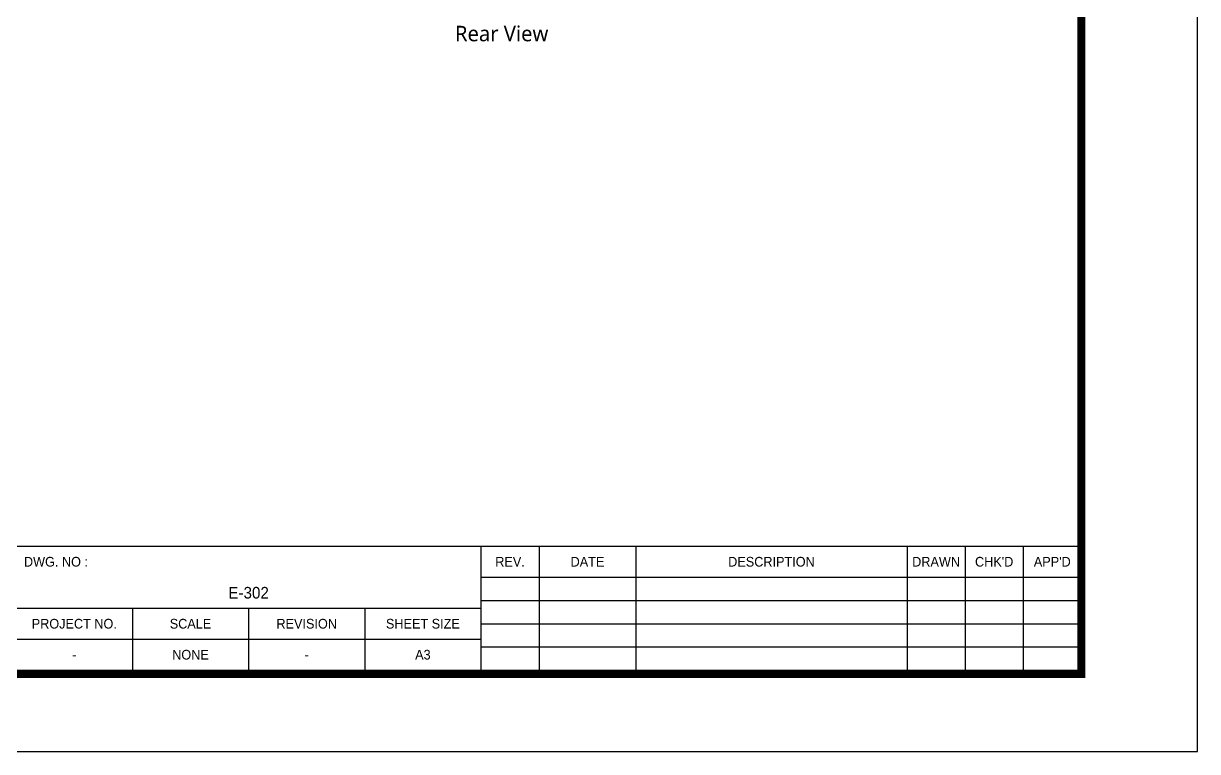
# Model space of a CAD drawing. Header units: millimetres. Extents: x 10297564 to 11610295, y -9287743 to -8409454.
# Drawn here: x 10519552 to 10549864, y -9123565 to -9104768 of the extents above; entities that cross this region are included whole.
import ezdxf
from ezdxf.enums import TextEntityAlignment as Align

# ---------------------------------------------------------------- set-up
doc = ezdxf.new("R2010")
doc.units = ezdxf.units.MM
doc.header["$LTSCALE"] = 100
for name, color, linetype in [('-0', 7, 'Continuous'), ('_도곽_마크', 7, 'Continuous'), ('BOX', 7, 'Continuous'), ('BOX_Def', 8, 'Continuous')]:
    doc.layers.add(name, color=color, linetype=linetype)
doc.layers.add('DIJ1-TEXT', color=7, linetype='Continuous', lineweight=5)
doc.layers.add('TITLE', color=7, linetype='Continuous', lineweight=0)
doc.styles.add('MG', font='malgun.ttf')
doc.styles.add('RomanS', font='Dotum.ttf')

# ---------------------------------------------------------------- blocks, each defined once
blk = doc.blocks.new('A$C78AD5414')
at = {"layer": '_도곽_마크'}
for p, q in [((656, 53), (811, 53)), ((656, 45), (811, 45)), ((656, 39), (811, 39)), ((656, 33), (811, 33)), ((656, 27), (811, 27))]:
    blk.add_line(p, q, dxfattribs=at)
for points in [[(536, 53), (656, 53)], [(656, 53), (656, 21)], [(656, 53), (656, 21)], [(671, 53), (671, 21)], [(696, 53), (696, 21)], [(766, 53), (766, 21)], [(781, 53), (781, 21)], [(796, 53), (796, 21)], [(811, 53), (811, 21)], [(536, 37), (656, 37)], [(566, 37), (566, 21)], [(596, 37), (596, 21)], [(626, 37), (626, 21)], [(536, 29), (656, 29)], [(40, 21), (811, 21)]]:
    blk.add_lwpolyline(points, dxfattribs=at)
at = {"layer": 'BOX', "const_width": 2}
blk.add_lwpolyline([(40, 20), (40, 574), (811, 574), (811, 20)], close=True, dxfattribs=at)
at = {"layer": 'BOX_Def'}
blk.add_lwpolyline([(0, 0), (841, 0), (841, 594), (0, 594)], close=True, dxfattribs=at)
at = {"layer": 'DIJ1-TEXT', "style": 'RomanS'}
blk.add_text('DWG. NO :', height=2.5, dxfattribs=at).set_placement((538, 49), align=Align.MIDDLE_LEFT)
for s, p in [('REV.', (663.5, 49)), ('DATE', (683.5, 49)), ('DESCRIPTION', (731, 49)), ('DRAWN', (773.5, 49)), ("CHK'D", (788.5, 49)), ("APP'D", (803.5, 49)), ('PROJECT NO.', (551, 33)), ('SCALE', (581, 33)), ('REVISION', (611, 33)), ('SHEET SIZE', (641, 33))]:
    blk.add_text(s, height=2.5, dxfattribs=at).set_placement(p, align=Align.MIDDLE)
blk = doc.blocks.new('인버터 외형도')
at = {"layer": '-0', "style": 'MG'}
blk.add_text('Rear View', height=300, dxfattribs=at).set_placement((121164, 32222.2))

msp = doc.modelspace()

# ---------------------------------------------------------------- block references
at = {"xscale": 1.333333333333333, "yscale": 1.333333333333333, "zscale": 1.333333333333333}
msp.add_blockref('인버터 외형도', (10369140.6, -9148191), dxfattribs=at)
at = {"layer": 'TITLE', "color": 4, "xscale": 99.9999999987065, "yscale": 99.9999999987065, "zscale": 99.9999999987065}
msp.add_blockref('A$C78AD5414', (10465764, -9123565.4), dxfattribs=at)

# ---------------------------------------------------------------- texts
at = {"layer": 'DIJ1-TEXT', "color": 2, "style": 'RomanS'}
for s, height, p in [('E-302', 300, (10525364, -9119465.4)), ('NONE', 250, (10523864, -9121065.4)), ('A3', 250, (10529864, -9121065.4))]:
    msp.add_text(s, height=height, dxfattribs=at).set_placement(p, align=Align.MIDDLE)
for p in [(10520864, -9121065.4), (10526864, -9121065.4)]:
    msp.add_text('-', height=250, dxfattribs=at).set_placement(p, align=Align.MIDDLE_CENTER)

doc.saveas('drawing.dxf')
